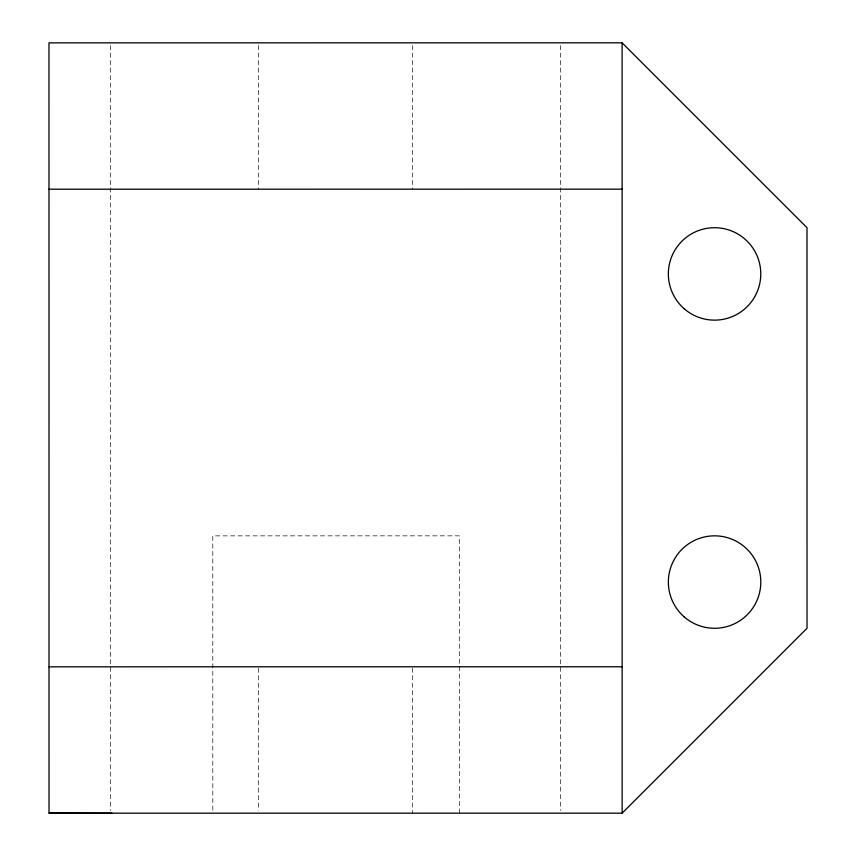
<?xml version="1.0" encoding="UTF-8"?>
<svg xmlns="http://www.w3.org/2000/svg" width="856" height="856" viewBox="0 0 856 856"><rect width="100%" height="100%" fill="white"/><g stroke="black" fill="none" stroke-linecap="round" stroke-linejoin="round"><path stroke-width="0.64" stroke-dasharray="4.28 3.21" d="M560.477 45.507L560.53 810.493M459.319 813.168L459.298 535.845L212.791 535.867L212.812 810.525M412.549 45.475L412.56 189.187M412.592 668.129L412.603 813.157M258.48 45.486L258.491 189.197M258.523 668.14L258.533 810.504M110.606 45.539L110.649 810.525"/><path stroke-width="1.28" d="M622.152 813.168L807.026 628.272L807.005 227.696L622.109 42.821L48.974 42.864L49.027 813.179L622.152 813.168L622.109 42.821M48.985 189.208L622.119 189.165M49.017 666.824L622.152 666.77M111.933 813.2L49.027 813.072M684.094 308.674A46.224 46.224 0 0 0 759.893 282.929A46.224 46.224 0 0 0 699.705 230.157A46.224 46.224 0 0 0 684.094 308.674M684.105 616.812A46.224 46.224 0 0 0 759.914 591.068A46.224 46.224 0 0 0 699.727 538.285A46.224 46.224 0 0 0 684.105 616.812"/></g></svg>
